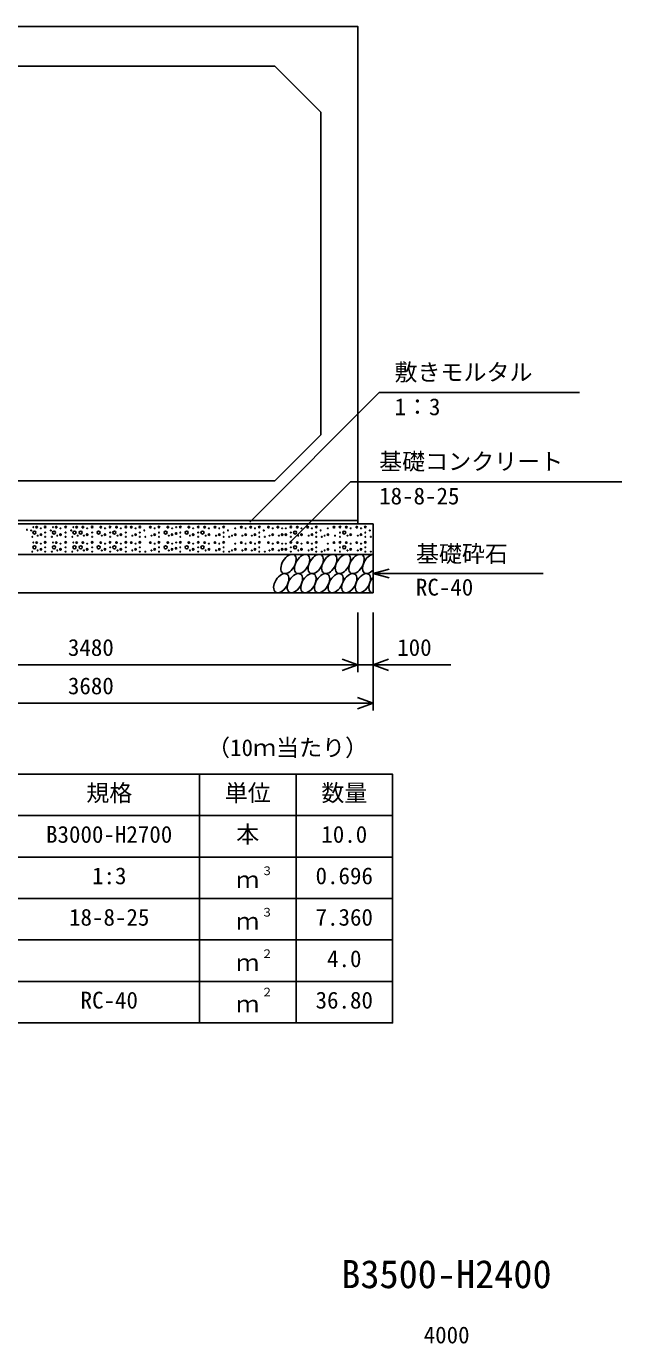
# Model space of a CAD drawing. Units: millimetres, scale not verified. Extents: x -100800 to 100800, y -35640 to 35640.
# Drawn here: x 82418 to 86300, y -17441 to -8860 of the extents above; entities that cross this region are included whole.
import ezdxf
from ezdxf.enums import TextEntityAlignment as Align

# ---------------------------------------------------------------- set-up
doc = ezdxf.new("R2010")
doc.units = ezdxf.units.MM
doc.header["$LTSCALE"] = 120
for name, color, linetype, lineweight in [('0-0_DIM', 7, 'Continuous', 25), ('0-2_HATCH', 6, 'Continuous', 25), ('0-3_HYO', 3, 'Continuous', 25), ('0-4_HYO2', 4, 'Continuous', 25), ('0-5_OUTLINE', 3, 'Continuous', 25), ('0-7_TXT', 7, 'Continuous', 25)]:
    doc.layers.add(name, color=color, linetype=linetype, lineweight=lineweight)
doc.styles.add('ＭＳ ゴシック', font='')
doc.styles.get('ＭＳ ゴシック').set_extended_font_data('MS Gothic')

msp = doc.modelspace()

# ---------------------------------------------------------------- linework, layer by layer
at = {"layer": '0-0_DIM'}
for p, q in [((84719, -11245.8), (83874.9, -12089.8)), ((84719, -11245.8), (86024.7, -11245.8)), ((84531.3, -11826.9), (84138.5, -12219.7)), ((84531.3, -11826.9), (86300.3, -11826.9)), ((84679.1, -12424.7), (84783.4, -12396.7)), ((84679.1, -12424.7), (85788, -12424.7)), ((84679.1, -12424.7), (84783.4, -12452.7)), ((84579.1, -13066.9), (84579.1, -12677.3)), ((84679.1, -13316.9), (84679.1, -12677.3)), ((81099.1, -13018.9), (84579.1, -13018.9)), ((80999.1, -13268.9), (84679.1, -13268.9))]:
    msp.add_line(p, q, dxfattribs=at)
for points in [[(84477.6, -12982), (84579.1, -13018.9), (84477.6, -13055.9)], [(85187.1, -13018.9), (84679.1, -13018.9), (84579.1, -13018.9)], [(84780.6, -12982), (84679.1, -13018.9), (84780.6, -13055.9)], [(84577.6, -13232), (84679.1, -13268.9), (84577.6, -13305.9)]]:
    msp.add_lwpolyline(points, dxfattribs=at)
at = {"layer": '0-2_HATCH'}
for centre, radius in [((82422.3, -12139.2), 2.5), ((82449.8, -12143.5), 2.5), ((82456.8, -12185.6), 2.5), ((82470.9, -12157.5), 10), ((82463.9, -12122.5), 2.5), ((82484.9, -12122.5), 5), ((82491.9, -12177.7), 2.5), ((82512.9, -12170.7), 5), ((82512.9, -12129.5), 2.5), ((82541, -12121.6), 5), ((82541, -12157.5), 2.5), ((82541, -12185.6), 2.5), ((82577.9, -12143.5), 2.5), ((82584.9, -12185.6), 2.5), ((82598.9, -12157.5), 10), ((82591.9, -12122.5), 2.5), ((82612.9, -12122.5), 5), ((82620, -12177.7), 2.5), ((82641, -12170.7), 5), ((82641, -12129.5), 2.5), ((82673.9, -12121.6), 5), ((82673.9, -12157.5), 2.5), ((82673.9, -12185.6), 2.5), ((82710.8, -12143.5), 2.5), ((82717.8, -12185.6), 2.5), ((82731.9, -12157.5), 10), ((82724.8, -12122.5), 2.5), ((82745.9, -12122.5), 5), ((82752.9, -12177.7), 2.5), ((82772.5, -12157.5), 10), ((82786.5, -12122.5), 5), ((82793.6, -12177.7), 2.5), ((82814.6, -12170.7), 5), ((82814.6, -12129.5), 2.5), ((82847.5, -12121.6), 5), ((82847.5, -12157.5), 2.5), ((82847.5, -12185.6), 2.5), ((82889.4, -12157.5), 10), ((82903.4, -12122.5), 5), ((82910.4, -12177.7), 2.5), ((82931.4, -12170.7), 5), ((82931.4, -12129.5), 2.5), ((82964.3, -12121.6), 5), ((82964.3, -12157.5), 2.5), ((82964.3, -12185.6), 2.5), ((82992.1, -12157.5), 10), ((83006.1, -12122.5), 5), ((83013.1, -12177.7), 2.5), ((83034.1, -12170.7), 5), ((83034.1, -12129.5), 2.5), ((83067, -12121.6), 5), ((83067, -12157.5), 2.5), ((83067, -12185.6), 2.5), ((83102.3, -12122.5), 5), ((83109.3, -12177.7), 2.5), ((83130.3, -12170.7), 5), ((83130.3, -12129.5), 2.5), ((83158.4, -12121.6), 5), ((83158.4, -12157.5), 2.5), ((83158.4, -12185.6), 2.5), ((83187.2, -12143.5), 2.5), ((83194.2, -12185.6), 2.5), ((83227.1, -12122.5), 5), ((83234.1, -12177.7), 2.5), ((83255.1, -12170.7), 5), ((83255.1, -12129.5), 2.5), ((83283.2, -12121.6), 5), ((83283.2, -12157.5), 2.5), ((83283.2, -12185.6), 2.5), ((83326.5, -12157.5), 10), ((83340.5, -12122.5), 5), ((83347.5, -12177.7), 2.5), ((83368.6, -12170.7), 5), ((83368.6, -12129.5), 2.5), ((83394.7, -12163.7), 5), ((83394.7, -12122.5), 2.5), ((83422, -12121.6), 5), ((83422, -12157.5), 2.5), ((83422, -12185.6), 2.5), ((83463.9, -12157.5), 10), ((83477.9, -12122.5), 5), ((83485, -12177.7), 2.5), ((83506, -12170.7), 5), ((83506, -12129.5), 2.5), ((83538.9, -12121.6), 5), ((83538.9, -12157.5), 2.5), ((83538.9, -12185.6), 2.5), ((83566.6, -12157.5), 10), ((83580.6, -12122.5), 5), ((83587.6, -12177.7), 2.5), ((83608.7, -12170.7), 5), ((83608.7, -12129.5), 2.5), ((83648.4, -12122.5), 5), ((83655.4, -12177.7), 2.5), ((83676.4, -12170.7), 5), ((83676.4, -12129.5), 2.5), ((83704.5, -12121.6), 5), ((83704.5, -12157.5), 2.5), ((83704.5, -12185.6), 2.5), ((83733.4, -12143.5), 2.5), ((83740.4, -12185.6), 2.5), ((83759.4, -12177.7), 2.5), ((83780.4, -12170.7), 5), ((83780.4, -12129.5), 2.5), ((83820.2, -12122.5), 5), ((83827.2, -12177.7), 2.5), ((83848.2, -12170.7), 5), ((83848.2, -12129.5), 2.5), ((83881.3, -12122.5), 5), ((83888.3, -12177.7), 2.5), ((83909.3, -12170.7), 5), ((83909.3, -12129.5), 2.5), ((83937.3, -12121.6), 5), ((83937.3, -12157.5), 2.5), ((83937.3, -12185.6), 2.5), ((83966.2, -12143.5), 2.5), ((83973.2, -12185.6), 2.5), ((83996.9, -12122.5), 5), ((84004, -12177.7), 2.5), ((84025, -12170.7), 5), ((84025, -12129.5), 2.5), ((84058, -12122.5), 5), ((84065, -12177.7), 2.5), ((84086.1, -12170.7), 5), ((84086.1, -12129.5), 2.5), ((84110, -12170.7), 5), ((84110, -12129.5), 2.5), ((84142.9, -12121.6), 5), ((84142.9, -12157.5), 2.5), ((84142.9, -12185.6), 2.5), ((84170.6, -12157.5), 10), ((84184.6, -12122.5), 5), ((84191.6, -12177.7), 2.5), ((84212.6, -12170.7), 5), ((84212.6, -12129.5), 2.5), ((84252.4, -12122.5), 5), ((84259.4, -12177.7), 2.5), ((84280.4, -12170.7), 5), ((84280.4, -12129.5), 2.5), ((84308.5, -12121.6), 5), ((84308.5, -12157.5), 2.5), ((84308.5, -12185.6), 2.5), ((84337.3, -12143.5), 2.5), ((84344.3, -12185.6), 2.5), ((84363.4, -12177.7), 2.5), ((84384.4, -12170.7), 5), ((84384.4, -12129.5), 2.5), ((84424.1, -12122.5), 5), ((84431.1, -12177.7), 2.5), ((84463.2, -12121.6), 5), ((84463.2, -12157.5), 2.5), ((84463.2, -12185.6), 2.5), ((84491, -12157.5), 10), ((84505, -12122.5), 5), ((84512, -12177.7), 2.5), ((84533, -12170.7), 5), ((84533, -12129.5), 2.5), ((84572.8, -12122.5), 5), ((84579.8, -12177.7), 2.5), ((84600.8, -12170.7), 5), ((84600.8, -12129.5), 2.5), ((84628.8, -12121.6), 5), ((84628.8, -12157.5), 2.5), ((84628.8, -12185.6), 2.5), ((84657.7, -12143.5), 2.5), ((84664.7, -12185.6), 2.5), ((82470.9, -12253.6), 10), ((82463.9, -12222.5), 2.5), ((82484.9, -12222.5), 5), ((82491.9, -12273.8), 2.5), ((82512.9, -12266.8), 5), ((82512.9, -12229.5), 2.5), ((82541, -12221.6), 5), ((82541, -12253.6), 2.5), ((82598.9, -12253.6), 10), ((82591.9, -12222.5), 2.5), ((82612.9, -12222.5), 5), ((82620, -12273.8), 2.5), ((82641, -12266.8), 5), ((82641, -12229.5), 2.5), ((82673.9, -12221.6), 5), ((82673.9, -12253.6), 2.5), ((82731.9, -12253.6), 10), ((82724.8, -12222.5), 2.5), ((82745.9, -12222.5), 5), ((82752.9, -12273.8), 2.5), ((82772.5, -12253.6), 10), ((82786.5, -12222.5), 5), ((82793.6, -12273.8), 2.5), ((82814.6, -12266.8), 5), ((82814.6, -12229.5), 2.5), ((82847.5, -12221.6), 5), ((82847.5, -12253.6), 2.5), ((82889.4, -12253.6), 10), ((82903.4, -12222.5), 5), ((82910.4, -12273.8), 2.5), ((82931.4, -12266.8), 5), ((82931.4, -12229.5), 2.5), ((82964.3, -12221.6), 5), ((82964.3, -12253.6), 2.5), ((82992.1, -12253.6), 10), ((83006.1, -12222.5), 5), ((83013.1, -12273.8), 2.5), ((83034.1, -12266.8), 5), ((83034.1, -12229.5), 2.5), ((83067, -12221.6), 5), ((83067, -12253.6), 2.5), ((83102.3, -12222.5), 5), ((83109.3, -12273.8), 2.5), ((83130.3, -12266.8), 5), ((83130.3, -12229.5), 2.5), ((83158.4, -12221.6), 5), ((83158.4, -12253.6), 2.5), ((83227.1, -12222.5), 5), ((83234.1, -12273.8), 2.5), ((83255.1, -12266.8), 5), ((83255.1, -12229.5), 2.5), ((83283.2, -12221.6), 5), ((83283.2, -12253.6), 2.5), ((83326.5, -12253.6), 10), ((83340.5, -12222.5), 5), ((83347.5, -12273.8), 2.5), ((83368.6, -12266.8), 5), ((83368.6, -12229.5), 2.5), ((83394.7, -12259.8), 5), ((83394.7, -12222.5), 2.5), ((83422, -12221.6), 5), ((83422, -12253.6), 2.5), ((83463.9, -12253.6), 10), ((83477.9, -12222.5), 5), ((83485, -12273.8), 2.5), ((83506, -12266.8), 5), ((83506, -12229.5), 2.5), ((83538.9, -12221.6), 5), ((83538.9, -12253.6), 2.5), ((83566.6, -12253.6), 10), ((83580.6, -12222.5), 5), ((83587.6, -12273.8), 2.5), ((83608.7, -12266.8), 5), ((83608.7, -12229.5), 2.5), ((83648.4, -12222.5), 5), ((83655.4, -12273.8), 2.5), ((83676.4, -12266.8), 5), ((83676.4, -12229.5), 2.5), ((83704.5, -12221.6), 5), ((83704.5, -12253.6), 2.5), ((83759.4, -12273.8), 2.5), ((83780.4, -12266.8), 5), ((83780.4, -12229.5), 2.5), ((83820.2, -12222.5), 5), ((83827.2, -12273.8), 2.5), ((83848.2, -12266.8), 5), ((83848.2, -12229.5), 2.5), ((83881.3, -12222.5), 5), ((83888.3, -12273.8), 2.5), ((83909.3, -12266.8), 5), ((83909.3, -12229.5), 2.5), ((83937.3, -12221.6), 5), ((83937.3, -12253.6), 2.5), ((83996.9, -12222.5), 5), ((84004, -12273.8), 2.5), ((84025, -12266.8), 5), ((84025, -12229.5), 2.5), ((84058, -12222.5), 5), ((84065, -12273.8), 2.5), ((84086.1, -12266.8), 5), ((84086.1, -12229.5), 2.5), ((84110, -12266.8), 5), ((84110, -12229.5), 2.5), ((84142.9, -12221.6), 5), ((84142.9, -12253.6), 2.5), ((84170.6, -12253.6), 10), ((84184.6, -12222.5), 5), ((84191.6, -12273.8), 2.5), ((84212.6, -12266.8), 5), ((84212.6, -12229.5), 2.5), ((84252.4, -12222.5), 5), ((84259.4, -12273.8), 2.5), ((84280.4, -12266.8), 5), ((84280.4, -12229.5), 2.5), ((84308.5, -12221.6), 5), ((84308.5, -12253.6), 2.5), ((84363.4, -12273.8), 2.5), ((84384.4, -12266.8), 5), ((84384.4, -12229.5), 2.5), ((84424.1, -12222.5), 5), ((84431.1, -12273.8), 2.5), ((84463.2, -12221.6), 5), ((84463.2, -12253.6), 2.5), ((84491, -12253.6), 10), ((84505, -12222.5), 5), ((84512, -12273.8), 2.5), ((84533, -12266.8), 5), ((84533, -12229.5), 2.5), ((84572.8, -12222.5), 5), ((84579.8, -12273.8), 2.5), ((84600.8, -12266.8), 5), ((84600.8, -12229.5), 2.5), ((84628.8, -12221.6), 5), ((84628.8, -12253.6), 2.5), ((82456.8, -12281.6), 2.5), ((82541, -12281.6), 2.5), ((82584.9, -12281.6), 2.5), ((82673.9, -12281.6), 2.5), ((82717.8, -12281.6), 2.5), ((82847.5, -12281.6), 2.5), ((82964.3, -12281.6), 2.5), ((83067, -12281.6), 2.5), ((83158.4, -12281.6), 2.5), ((83194.2, -12281.6), 2.5), ((83283.2, -12281.6), 2.5), ((83422, -12281.6), 2.5), ((83538.9, -12281.6), 2.5), ((83704.5, -12281.6), 2.5), ((83740.4, -12281.6), 2.5), ((83937.3, -12281.6), 2.5), ((83973.2, -12281.6), 2.5), ((84142.9, -12281.6), 2.5), ((84308.5, -12281.6), 2.5), ((84344.3, -12281.6), 2.5), ((84463.2, -12281.6), 2.5), ((84628.8, -12281.6), 2.5), ((84664.7, -12281.6), 2.5)]:
    msp.add_circle(centre, radius, dxfattribs=at)
for centre in [(84127.6, -12362.2), (84216.3, -12362.2), (84305, -12362.2), (84393.7, -12362.2), (84482.4, -12362.2), (84571.1, -12362.2), (84080.5, -12487.2), (84169.2, -12487.2), (84257.9, -12487.2), (84346.6, -12487.2), (84435.3, -12487.2), (84524, -12487.2), (84612.7, -12487.2)]:
    msp.add_ellipse(centre, major_axis=(36.4, 58.9), ratio=0.5792, dxfattribs=at)
for centre, start_param, end_param in [((84659.8, -12362.2), 0.419949, 4.357003), ((84701.4, -12487.2), 1.28053, 3.496422)]:
    msp.add_ellipse(centre, major_axis=(36.4, 58.9), ratio=0.5792, start_param=start_param, end_param=end_param, dxfattribs=at)
at = {"layer": '0-3_HYO'}
for p, q in [((83546.6, -13731.4), (83546.6, -15351.4)), ((84176.6, -13731.4), (84176.6, -15351.4)), ((80871.6, -14001.4), (84806.6, -14001.4))]:
    msp.add_line(p, q, dxfattribs=at)
msp.add_lwpolyline([(80871.6, -15351.4), (84806.6, -15351.4), (84806.6, -13731.4), (80871.6, -13731.4)], close=True, dxfattribs=at)
at = {"layer": '0-4_HYO2'}
for p, q in [((80871.6, -14271.4), (84806.6, -14271.4)), ((80871.6, -14541.4), (84806.6, -14541.4)), ((80871.6, -14811.4), (84806.6, -14811.4)), ((80871.6, -15081.4), (84806.6, -15081.4))]:
    msp.add_line(p, q, dxfattribs=at)
at = {"layer": '0-5_OUTLINE'}
for p, q in [((81639.1, -9119.7), (84039.1, -9119.7)), ((84339.1, -9419.7), (84039.1, -9119.7)), ((84339.1, -9419.7), (84339.1, -11519.7)), ((84039.1, -11819.7), (84339.1, -11519.7)), ((84039.1, -11819.7), (81639.1, -11819.7)), ((80999.1, -12099.7), (84679.1, -12099.7)), ((84579.1, -12079.7), (81099.1, -12079.7)), ((84679.1, -12099.7), (84679.1, -12549.7)), ((80999.1, -12299.7), (84679.1, -12299.7)), ((80999.1, -12549.7), (84679.1, -12549.7))]:
    msp.add_line(p, q, dxfattribs=at)
msp.add_lwpolyline([(81099.1, -8859.7), (84579.1, -8859.7), (84579.1, -12099.7)], dxfattribs=at)

# ---------------------------------------------------------------- texts
at = {"layer": '0-0_DIM', "style": 'ＭＳ ゴシック'}
for s, p in [('敷きモルタル', (84818.6, -11200.8)), ('1：3', (84818.6, -11426)), ('基礎コンクリート', (84718.6, -11782)), ('18-8-25', (84718.6, -12007.1)), ('基礎砕石', (84958.3, -12383.5)), ('RC-40', (84958.3, -12601.1)), ('3480', (82689.1, -12993.9)), ('100', (84836.5, -12993.9)), ('3680', (82689.1, -13243.9)), ('4000', (85009.1, -17472.4))]:
    msp.add_text(s, height=110, dxfattribs=at).set_placement(p, align=Align.BOTTOM_LEFT)
at = {"layer": '0-7_TXT', "style": 'ＭＳ ゴシック'}
for s, height, p in [('（10ｍ当たり）', 110, (83596.6, -13646.4)), ('規格', 110, (82809.1, -13941.4)), ('単位', 110, (83711.6, -13941.4)), ('数量', 110, (84341.6, -13941.4)), ('B3000-H2700', 110, (82546.6, -14211.4)), ('本', 110, (83786.6, -14211.4)), ('10.0', 110, (84341.6, -14211.4)), ('1:3', 110, (82846.6, -14481.4)), ('ｍ', 110, (83786.6, -14506.4)), ('３', 55, (83950.5, -14405.5)), ('0.696', 110, (84304.1, -14481.4)), ('18-8-25', 110, (82696.6, -14751.4)), ('ｍ', 110, (83786.6, -14776.4)), ('３', 55, (83950.5, -14675.5)), ('7.360', 110, (84304.1, -14751.4)), ('ｍ', 110, (83786.6, -15046.4)), ('２', 55, (83950.5, -14945.5)), ('4.0', 110, (84379.1, -15021.4)), ('RC-40', 110, (82771.6, -15291.4)), ('２', 55, (83950.5, -15195.5)), ('36.80', 110, (84304.1, -15291.4)), ('ｍ', 110, (83786.6, -15316.4)), ('B3500-H2400', 183.3, (84471.6, -17134.7))]:
    msp.add_text(s, height=height, dxfattribs=at).set_placement(p, align=Align.BOTTOM_LEFT)

doc.saveas('drawing.dxf')
